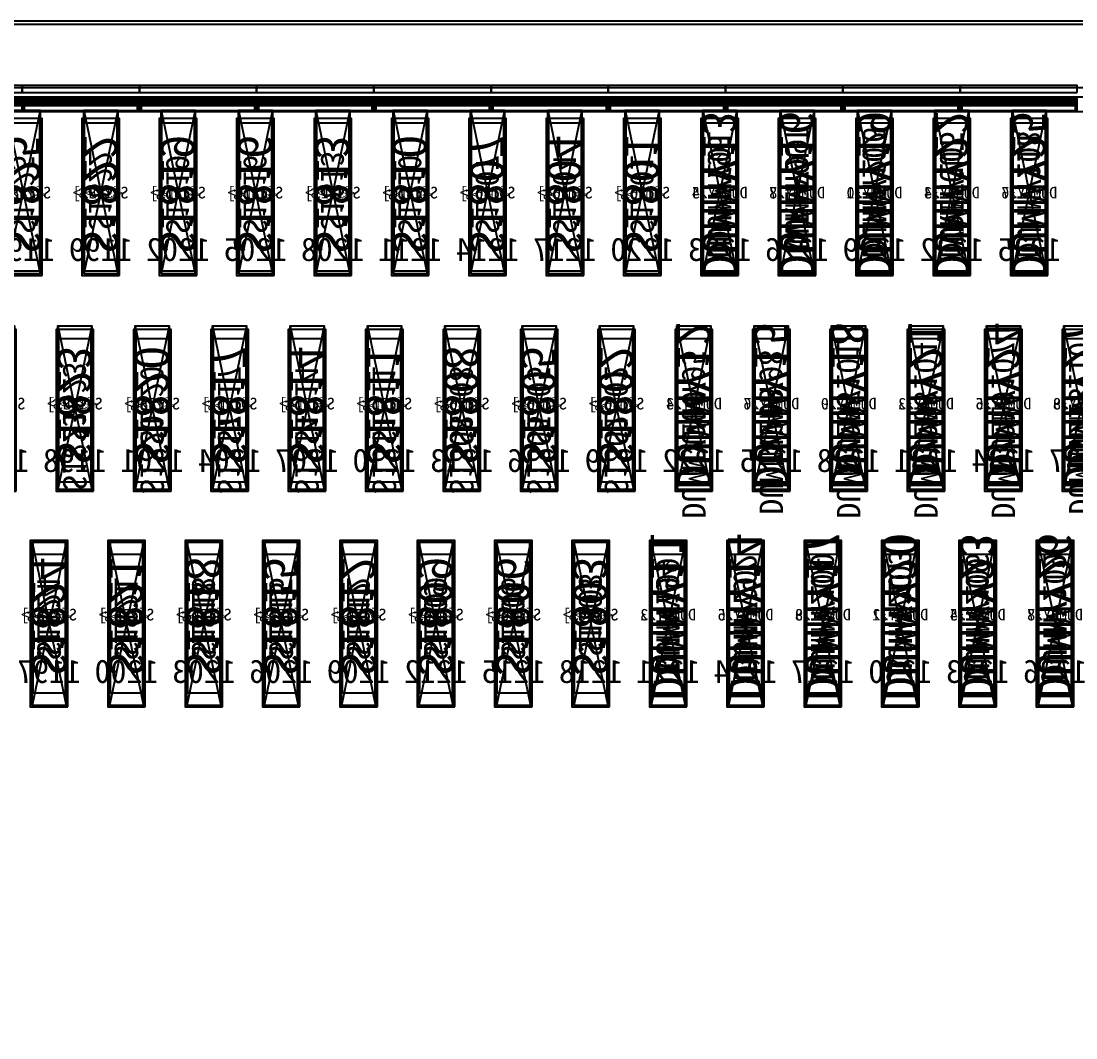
# Model space of a CAD drawing. Header units: millimetres. Extents: x 427 to 2444, y 137 to 817.
# Drawn here: x 1128.4464 to 1128.8962, y 301.2176 to 301.6514 of the extents above; entities that cross this region are included whole.
import ezdxf
from ezdxf.enums import TextEntityAlignment as Align

# ---------------------------------------------------------------- set-up
doc = ezdxf.new("R2010")
doc.units = ezdxf.units.MM
for name, color, linetype in [('L0', 211, 'Continuous'), ('L102', 91, 'Continuous'), ('L114', 213, 'Continuous'), ('L240', 60, 'Continuous'), ('L241', 200, 'Continuous'), ('L242', 51, 'Continuous'), ('L245', 53, 'Continuous'), ('L246', 93, 'Continuous'), ('L247', 13, 'Continuous'), ('L59', 140, 'Continuous'), ('L63', 4, 'Continuous'), ('L98', 150, 'Continuous')]:
    doc.layers.add(name, color=color, linetype=linetype)
doc.styles.add('txt', font='simhei.ttf')

# ---------------------------------------------------------------- blocks, each defined once
blk = doc.blocks.new('HX8394_F_PAD')
at = {"layer": 'L0'}
blk.add_lwpolyline([(-13.86, -0.4025), (-13.86, 0.4025), (13.86, 0.4025), (13.86, -0.4025), (-13.86, -0.4025)], close=True, dxfattribs=at)
at = {"layer": 'L241'}
blk.add_lwpolyline([(-13.9, -0.435), (-13.9, 0.435), (13.9, 0.435), (13.9, -0.435), (-13.9, -0.435)], close=True, dxfattribs=at)
at = {"layer": 'L242'}
for points in [[(6.764, 0.3285), (6.7625, 0.33), (6.7625, 0.392), (6.764, 0.3935), (6.777, 0.3935), (6.7785, 0.392), (6.7785, 0.33), (6.777, 0.3285), (6.764, 0.3285)], [(6.797, 0.3285), (6.7955, 0.33), (6.7955, 0.392), (6.797, 0.3935), (6.81, 0.3935), (6.8115, 0.392), (6.8115, 0.33), (6.81, 0.3285), (6.797, 0.3285)], [(6.83, 0.3285), (6.8285, 0.33), (6.8285, 0.392), (6.83, 0.3935), (6.843, 0.3935), (6.8445, 0.392), (6.8445, 0.33), (6.843, 0.3285), (6.83, 0.3285)], [(6.863, 0.3285), (6.8615, 0.33), (6.8615, 0.392), (6.863, 0.3935), (6.876, 0.3935), (6.8775, 0.392), (6.8775, 0.33), (6.876, 0.3285), (6.863, 0.3285)], [(6.896, 0.3285), (6.8945, 0.33), (6.8945, 0.392), (6.896, 0.3935), (6.909, 0.3935), (6.9105, 0.392), (6.9105, 0.33), (6.909, 0.3285), (6.896, 0.3285)], [(6.929, 0.3285), (6.9275, 0.33), (6.9275, 0.392), (6.929, 0.3935), (6.942, 0.3935), (6.9435, 0.392), (6.9435, 0.33), (6.942, 0.3285), (6.929, 0.3285)], [(6.962, 0.3285), (6.9605, 0.33), (6.9605, 0.392), (6.962, 0.3935), (6.975, 0.3935), (6.9765, 0.392), (6.9765, 0.33), (6.975, 0.3285), (6.962, 0.3285)], [(6.995, 0.3285), (6.9935, 0.33), (6.9935, 0.392), (6.995, 0.3935), (7.008, 0.3935), (7.0095, 0.392), (7.0095, 0.33), (7.008, 0.3285), (6.995, 0.3285)], [(7.028, 0.3285), (7.0265, 0.33), (7.0265, 0.392), (7.028, 0.3935), (7.041, 0.3935), (7.0425, 0.392), (7.0425, 0.33), (7.041, 0.3285), (7.028, 0.3285)], [(7.061, 0.3285), (7.0595, 0.33), (7.0595, 0.392), (7.061, 0.3935), (7.074, 0.3935), (7.0755, 0.392), (7.0755, 0.33), (7.074, 0.3285), (7.061, 0.3285)], [(7.094, 0.3285), (7.0925, 0.33), (7.0925, 0.392), (7.094, 0.3935), (7.107, 0.3935), (7.1085, 0.392), (7.1085, 0.33), (7.107, 0.3285), (7.094, 0.3285)], [(7.127, 0.3285), (7.1255, 0.33), (7.1255, 0.392), (7.127, 0.3935), (7.14, 0.3935), (7.1415, 0.392), (7.1415, 0.33), (7.14, 0.3285), (7.127, 0.3285)], [(7.16, 0.3285), (7.1585, 0.33), (7.1585, 0.392), (7.16, 0.3935), (7.173, 0.3935), (7.1745, 0.392), (7.1745, 0.33), (7.173, 0.3285), (7.16, 0.3285)], [(7.193, 0.3285), (7.1915, 0.33), (7.1915, 0.392), (7.193, 0.3935), (7.206, 0.3935), (7.2075, 0.392), (7.2075, 0.33), (7.206, 0.3285), (7.193, 0.3285)], [(6.742, 0.2385), (6.7405, 0.24), (6.7405, 0.302), (6.742, 0.3035), (6.755, 0.3035), (6.7565, 0.302), (6.7565, 0.24), (6.755, 0.2385), (6.742, 0.2385)], [(6.775, 0.2385), (6.7735, 0.24), (6.7735, 0.302), (6.775, 0.3035), (6.788, 0.3035), (6.7895, 0.302), (6.7895, 0.24), (6.788, 0.2385), (6.775, 0.2385)], [(6.808, 0.2385), (6.8065, 0.24), (6.8065, 0.302), (6.808, 0.3035), (6.821, 0.3035), (6.8225, 0.302), (6.8225, 0.24), (6.821, 0.2385), (6.808, 0.2385)], [(6.841, 0.2385), (6.8395, 0.24), (6.8395, 0.302), (6.841, 0.3035), (6.854, 0.3035), (6.8555, 0.302), (6.8555, 0.24), (6.854, 0.2385), (6.841, 0.2385)], [(6.874, 0.2385), (6.8725, 0.24), (6.8725, 0.302), (6.874, 0.3035), (6.887, 0.3035), (6.8885, 0.302), (6.8885, 0.24), (6.887, 0.2385), (6.874, 0.2385)], [(6.907, 0.2385), (6.9055, 0.24), (6.9055, 0.302), (6.907, 0.3035), (6.92, 0.3035), (6.9215, 0.302), (6.9215, 0.24), (6.92, 0.2385), (6.907, 0.2385)], [(6.94, 0.2385), (6.9385, 0.24), (6.9385, 0.302), (6.94, 0.3035), (6.953, 0.3035), (6.9545, 0.302), (6.9545, 0.24), (6.953, 0.2385), (6.94, 0.2385)], [(6.973, 0.2385), (6.9715, 0.24), (6.9715, 0.302), (6.973, 0.3035), (6.986, 0.3035), (6.9875, 0.302), (6.9875, 0.24), (6.986, 0.2385), (6.973, 0.2385)], [(7.006, 0.2385), (7.0045, 0.24), (7.0045, 0.302), (7.006, 0.3035), (7.019, 0.3035), (7.0205, 0.302), (7.0205, 0.24), (7.019, 0.2385), (7.006, 0.2385)], [(7.039, 0.2385), (7.0375, 0.24), (7.0375, 0.302), (7.039, 0.3035), (7.052, 0.3035), (7.0535, 0.302), (7.0535, 0.24), (7.052, 0.2385), (7.039, 0.2385)], [(7.072, 0.2385), (7.0705, 0.24), (7.0705, 0.302), (7.072, 0.3035), (7.085, 0.3035), (7.0865, 0.302), (7.0865, 0.24), (7.085, 0.2385), (7.072, 0.2385)], [(7.105, 0.2385), (7.1035, 0.24), (7.1035, 0.302), (7.105, 0.3035), (7.118, 0.3035), (7.1195, 0.302), (7.1195, 0.24), (7.118, 0.2385), (7.105, 0.2385)], [(7.138, 0.2385), (7.1365, 0.24), (7.1365, 0.302), (7.138, 0.3035), (7.151, 0.3035), (7.1525, 0.302), (7.1525, 0.24), (7.151, 0.2385), (7.138, 0.2385)], [(7.171, 0.2385), (7.1695, 0.24), (7.1695, 0.302), (7.171, 0.3035), (7.184, 0.3035), (7.1855, 0.302), (7.1855, 0.24), (7.184, 0.2385), (7.171, 0.2385)], [(6.753, 0.1485), (6.7515, 0.15), (6.7515, 0.212), (6.753, 0.2135), (6.766, 0.2135), (6.7675, 0.212), (6.7675, 0.15), (6.766, 0.1485), (6.753, 0.1485)], [(6.786, 0.1485), (6.7845, 0.15), (6.7845, 0.212), (6.786, 0.2135), (6.799, 0.2135), (6.8005, 0.212), (6.8005, 0.15), (6.799, 0.1485), (6.786, 0.1485)], [(6.819, 0.1485), (6.8175, 0.15), (6.8175, 0.212), (6.819, 0.2135), (6.832, 0.2135), (6.8335, 0.212), (6.8335, 0.15), (6.832, 0.1485), (6.819, 0.1485)], [(6.852, 0.1485), (6.8505, 0.15), (6.8505, 0.212), (6.852, 0.2135), (6.865, 0.2135), (6.8665, 0.212), (6.8665, 0.15), (6.865, 0.1485), (6.852, 0.1485)], [(6.885, 0.1485), (6.8835, 0.15), (6.8835, 0.212), (6.885, 0.2135), (6.898, 0.2135), (6.8995, 0.212), (6.8995, 0.15), (6.898, 0.1485), (6.885, 0.1485)], [(6.918, 0.1485), (6.9165, 0.15), (6.9165, 0.212), (6.918, 0.2135), (6.931, 0.2135), (6.9325, 0.212), (6.9325, 0.15), (6.931, 0.1485), (6.918, 0.1485)], [(6.951, 0.1485), (6.9495, 0.15), (6.9495, 0.212), (6.951, 0.2135), (6.964, 0.2135), (6.9655, 0.212), (6.9655, 0.15), (6.964, 0.1485), (6.951, 0.1485)], [(6.984, 0.1485), (6.9825, 0.15), (6.9825, 0.212), (6.984, 0.2135), (6.997, 0.2135), (6.9985, 0.212), (6.9985, 0.15), (6.997, 0.1485), (6.984, 0.1485)], [(7.017, 0.1485), (7.0155, 0.15), (7.0155, 0.212), (7.017, 0.2135), (7.03, 0.2135), (7.0315, 0.212), (7.0315, 0.15), (7.03, 0.1485), (7.017, 0.1485)], [(7.05, 0.1485), (7.0485, 0.15), (7.0485, 0.212), (7.05, 0.2135), (7.063, 0.2135), (7.0645, 0.212), (7.0645, 0.15), (7.063, 0.1485), (7.05, 0.1485)], [(7.083, 0.1485), (7.0815, 0.15), (7.0815, 0.212), (7.083, 0.2135), (7.096, 0.2135), (7.0975, 0.212), (7.0975, 0.15), (7.096, 0.1485), (7.083, 0.1485)], [(7.116, 0.1485), (7.1145, 0.15), (7.1145, 0.212), (7.116, 0.2135), (7.129, 0.2135), (7.1305, 0.212), (7.1305, 0.15), (7.129, 0.1485), (7.116, 0.1485)], [(7.149, 0.1485), (7.1475, 0.15), (7.1475, 0.212), (7.149, 0.2135), (7.162, 0.2135), (7.1635, 0.212), (7.1635, 0.15), (7.162, 0.1485), (7.149, 0.1485)], [(7.182, 0.1485), (7.1805, 0.15), (7.1805, 0.212), (7.182, 0.2135), (7.195, 0.2135), (7.1965, 0.212), (7.1965, 0.15), (7.195, 0.1485), (7.182, 0.1485)]]:
    blk.add_lwpolyline(points, close=True, dxfattribs=at)
at = {"layer": 'L247', "style": 'txt'}
for s, p in [('DUMMY108', (6.7705, 0.361)), ('DUMMY105', (6.8035, 0.361)), ('DUMMY102', (6.8365, 0.361)), ('DUMMY99', (6.8695, 0.361)), ('DUMMY96', (6.9025, 0.362666)), ('S1813', (7.0675, 0.362666)), ('S1822', (7.1665, 0.362666)), ('S1801', (6.9355, 0.361)), ('S1804', (6.9685, 0.361)), ('S1807', (7.0015, 0.361)), ('S1810', (7.0345, 0.361)), ('S1816', (7.1005, 0.361)), ('S1819', (7.1335, 0.361)), ('S1825', (7.1995, 0.361)), ('DUMMY110', (6.7485, 0.271)), ('DUMMY107', (6.7815, 0.271)), ('DUMMY104', (6.8145, 0.271)), ('DUMMY101', (6.8475, 0.271)), ('DUMMY98', (6.8805, 0.271)), ('DUMMY95', (6.9135, 0.271)), ('S1823', (7.1775, 0.272666)), ('S1802', (6.9465, 0.271)), ('S1805', (6.9795, 0.271)), ('S1808', (7.0125, 0.271)), ('S1811', (7.0455, 0.271)), ('S1814', (7.0785, 0.271)), ('S1817', (7.1115, 0.271)), ('S1820', (7.1445, 0.271)), ('DUMMY109', (6.7595, 0.181)), ('DUMMY106', (6.7925, 0.181)), ('DUMMY103', (6.8255, 0.182666)), ('DUMMY100', (6.8585, 0.181)), ('DUMMY97', (6.8915, 0.181)), ('DUMMY94', (6.9245, 0.181)), ('S1803', (6.9575, 0.182666)), ('S1806', (6.9905, 0.181)), ('S1809', (7.0235, 0.181)), ('S1812', (7.0565, 0.181)), ('S1815', (7.0895, 0.181)), ('S1818', (7.1225, 0.181)), ('S1821', (7.1555, 0.181)), ('S1824', (7.1885, 0.181))]:
    blk.add_text(s, height=0.01, rotation=90, dxfattribs=at).set_placement(p, align=Align.MIDDLE_CENTER)
blk = doc.blocks.new('NTBUMP_65X16')
at = {"layer": 'L242'}
blk.add_lwpolyline([(-0.008, -0.0325), (-0.008, 0.0325), (0.008, 0.0325), (0.008, -0.0325), (-0.008, -0.0325)], close=True, dxfattribs=at)
blk = doc.blocks.new('ILI9881C_AA_NTBUMP_PM_875UM')
at = {"layer": 'L241'}
blk.add_lwpolyline([(-13.92, -0.4375), (-13.92, 0.4375), (13.92, 0.4375), (13.92, -0.4375), (-13.92, -0.4375)], close=True, dxfattribs=at)
at = {"rotation": 180}
for p in [(6.7705, 0.365), (6.8035, 0.365), (6.8365, 0.365), (6.8695, 0.365), (6.9025, 0.365), (6.9355, 0.365), (6.9685, 0.365), (7.0015, 0.365), (7.0345, 0.365), (7.0675, 0.365), (7.1005, 0.365), (7.1335, 0.365), (7.1665, 0.365), (7.1995, 0.365), (6.7485, 0.275), (6.7815, 0.275), (6.8145, 0.275), (6.8475, 0.275), (6.8805, 0.275), (6.9135, 0.275), (6.9465, 0.275), (6.9795, 0.275), (7.0125, 0.275), (7.0455, 0.275), (7.0785, 0.275), (7.1115, 0.275), (7.1445, 0.275), (7.1775, 0.275), (6.7595, 0.185), (6.7925, 0.185), (6.8255, 0.185), (6.8585, 0.185), (6.8915, 0.185), (6.9245, 0.185), (6.9575, 0.185), (6.9905, 0.185), (7.0235, 0.185), (7.0565, 0.185), (7.0895, 0.185), (7.1225, 0.185), (7.1555, 0.185), (7.1885, 0.185)]:
    blk.add_blockref('NTBUMP_65X16', p, dxfattribs=at)
at = {"layer": 'L246', "style": 'txt'}
for s, p in [('DUMMY25', (6.7705, 0.365)), ('DUMMY22', (6.8035, 0.365)), ('DUMMY19', (6.8365, 0.365)), ('DUMMY16', (6.8695, 0.365)), ('DUMMY13', (6.9025, 0.365)), ('S1801', (6.9355, 0.365)), ('S1804', (6.9685, 0.365)), ('S1807', (7.0015, 0.365)), ('S1810', (7.0345, 0.365)), ('S1813', (7.0675, 0.365)), ('S1816', (7.1005, 0.365)), ('S1819', (7.1335, 0.365)), ('S1822', (7.1665, 0.365)), ('S1825', (7.1995, 0.365)), ('DUMMY27', (6.7485, 0.275)), ('DUMMY24', (6.7815, 0.275)), ('DUMMY21', (6.8145, 0.275)), ('DUMMY18', (6.8475, 0.275)), ('DUMMY15', (6.8805, 0.275)), ('DUMMY12', (6.9135, 0.275)), ('S1802', (6.9465, 0.275)), ('S1805', (6.9795, 0.275)), ('S1808', (7.0125, 0.275)), ('S1811', (7.0455, 0.275)), ('S1814', (7.0785, 0.275)), ('S1817', (7.1115, 0.275)), ('S1820', (7.1445, 0.275)), ('S1823', (7.1775, 0.275)), ('DUMMY26', (6.7595, 0.185)), ('DUMMY23', (6.7925, 0.185)), ('DUMMY20', (6.8255, 0.185)), ('DUMMY17', (6.8585, 0.185)), ('DUMMY14', (6.8915, 0.185)), ('DUMMY11', (6.9245, 0.185)), ('S1803', (6.9575, 0.185)), ('S1806', (6.9905, 0.185)), ('S1809', (7.0235, 0.185)), ('S1812', (7.0565, 0.185)), ('S1815', (7.0895, 0.185)), ('S1818', (7.1225, 0.185)), ('S1821', (7.1555, 0.185)), ('S1824', (7.1885, 0.185))]:
    blk.add_text(s, height=0.015, rotation=90, dxfattribs=at).set_placement(p, align=Align.MIDDLE_CENTER)
for s, p in [('1235', (6.7705, 0.341666)), ('1232', (6.8035, 0.341666)), ('1229', (6.8365, 0.341666)), ('1226', (6.8695, 0.341666)), ('1223', (6.9025, 0.341666)), ('1220', (6.9355, 0.341666)), ('1217', (6.9685, 0.341666)), ('1214', (7.0015, 0.341666)), ('1211', (7.0345, 0.341666)), ('1208', (7.0675, 0.341666)), ('1205', (7.1005, 0.341666)), ('1202', (7.1335, 0.341666)), ('1199', (7.1665, 0.341666)), ('1196', (7.1995, 0.341666)), ('1237', (6.7485, 0.251666)), ('1234', (6.7815, 0.251666)), ('1231', (6.8145, 0.251666)), ('1228', (6.8475, 0.251666)), ('1225', (6.8805, 0.251666)), ('1222', (6.9135, 0.251666)), ('1219', (6.9465, 0.251666)), ('1216', (6.9795, 0.251666)), ('1213', (7.0125, 0.251666)), ('1210', (7.0455, 0.251666)), ('1207', (7.0785, 0.251666)), ('1204', (7.1115, 0.251666)), ('1201', (7.1445, 0.251666)), ('1198', (7.1775, 0.251666)), ('1195', (7.2105, 0.251666)), ('1236', (6.7595, 0.161666)), ('1233', (6.7925, 0.161666)), ('1230', (6.8255, 0.161666)), ('1227', (6.8585, 0.161666)), ('1224', (6.8915, 0.161666)), ('1221', (6.9245, 0.161666)), ('1218', (6.9575, 0.161666)), ('1215', (6.9905, 0.161666)), ('1212', (7.0235, 0.161666)), ('1209', (7.0565, 0.161666)), ('1206', (7.0895, 0.161666)), ('1203', (7.1225, 0.161666)), ('1200', (7.1555, 0.161666)), ('1197', (7.1885, 0.161666))]:
    blk.add_text(s, height=0.01, dxfattribs=at).set_placement(p, align=Align.MIDDLE_CENTER)
blk = doc.blocks.new('OUT_3BUMP')
at = {"layer": 'L242'}
for points in [[(0, 0.206), (0, 0.271), (0.016, 0.271), (0.016, 0.206), (0, 0.206)], [(0.011, 0.116), (0.011, 0.181), (0.027, 0.181), (0.027, 0.116), (0.011, 0.116)], [(0.022, 0.026), (0.022, 0.091), (0.038, 0.091), (0.038, 0.026), (0.022, 0.026)]]:
    blk.add_lwpolyline(points, close=True, dxfattribs=at)
blk = doc.blocks.new('JD9365Z_PAD_20170829_Y880')
at = {"layer": 'L241'}
blk.add_lwpolyline([(-13.95, -0.41), (-13.95, 0.41), (13.95, 0.41), (13.95, -0.41), (-13.95, -0.41)], close=True, dxfattribs=at)
at = {"row_count": 1, "column_count": 372, "row_spacing": 0.245, "column_spacing": 0.033}
blk.add_blockref('OUT_3BUMP', (1.3835, 0.13), dxfattribs=at)
at = {"layer": 'L240', "style": 'txt'}
for s, p in [('DUMMY36', (6.7705, 0.369333)), ('DUMMY33', (6.8035, 0.369333)), ('DUMMY30', (6.8365, 0.369333)), ('DUMMY27', (6.8695, 0.369333)), ('DUMMY24', (6.9025, 0.369333)), ('S[1561]', (6.9355, 0.369333)), ('S[1564]', (6.9685, 0.369333)), ('S[1567]', (7.0015, 0.369333)), ('S[1570]', (7.0345, 0.369333)), ('S[1573]', (7.0675, 0.369333)), ('S[1576]', (7.1005, 0.369333)), ('S[1579]', (7.1335, 0.369333)), ('S[1582]', (7.1665, 0.369333)), ('S[1585]', (7.1995, 0.369333)), ('DUMMY38', (6.7485, 0.279333)), ('DUMMY35', (6.7815, 0.279333)), ('DUMMY32', (6.8145, 0.279333)), ('DUMMY29', (6.8475, 0.279333)), ('DUMMY26', (6.8805, 0.279333)), ('DUMMY23', (6.9135, 0.279333)), ('S[1562]', (6.9465, 0.279333)), ('S[1565]', (6.9795, 0.279333)), ('S[1568]', (7.0125, 0.279333)), ('S[1571]', (7.0455, 0.279333)), ('S[1574]', (7.0785, 0.279333)), ('S[1577]', (7.1115, 0.279333)), ('S[1580]', (7.1445, 0.279333)), ('S[1583]', (7.1775, 0.279333)), ('S[1586]', (7.2105, 0.279333)), ('DUMMY37', (6.7595, 0.189333)), ('DUMMY34', (6.7925, 0.189333)), ('DUMMY31', (6.8255, 0.189333)), ('DUMMY28', (6.8585, 0.189333)), ('DUMMY25', (6.8915, 0.189333)), ('DUMMY22', (6.9245, 0.189333)), ('S[1563]', (6.9575, 0.189333)), ('S[1566]', (6.9905, 0.189333)), ('S[1569]', (7.0235, 0.189333)), ('S[1572]', (7.0565, 0.189333)), ('S[1575]', (7.0895, 0.189333)), ('S[1578]', (7.1225, 0.189333)), ('S[1581]', (7.1555, 0.189333)), ('S[1584]', (7.1885, 0.189333))]:
    blk.add_text(s, height=0.005, dxfattribs=at).set_placement(p, align=Align.MIDDLE_CENTER)
blk = doc.blocks.new('NV3052C3P_BUMP_ORI_20190911')
at = {"layer": 'L241'}
blk.add_lwpolyline([(-13.8, -0.398), (-13.8, 0.398), (13.8, 0.398), (13.8, -0.398), (-13.8, -0.398)], close=True, dxfattribs=at)
at = {"layer": 'L242'}
for points in [[(6.7625, 0.32), (6.7625, 0.385), (6.7785, 0.385), (6.7785, 0.32), (6.7625, 0.32)], [(6.7955, 0.32), (6.7955, 0.385), (6.8115, 0.385), (6.8115, 0.32), (6.7955, 0.32)], [(6.8285, 0.32), (6.8285, 0.385), (6.8445, 0.385), (6.8445, 0.32), (6.8285, 0.32)], [(6.8615, 0.32), (6.8615, 0.385), (6.8775, 0.385), (6.8775, 0.32), (6.8615, 0.32)], [(6.8945, 0.32), (6.8945, 0.385), (6.9105, 0.385), (6.9105, 0.32), (6.8945, 0.32)], [(6.9275, 0.32), (6.9275, 0.385), (6.9435, 0.385), (6.9435, 0.32), (6.9275, 0.32)], [(6.9605, 0.32), (6.9605, 0.385), (6.9765, 0.385), (6.9765, 0.32), (6.9605, 0.32)], [(6.9935, 0.32), (6.9935, 0.385), (7.0095, 0.385), (7.0095, 0.32), (6.9935, 0.32)], [(7.0265, 0.32), (7.0265, 0.385), (7.0425, 0.385), (7.0425, 0.32), (7.0265, 0.32)], [(7.0595, 0.32), (7.0595, 0.385), (7.0755, 0.385), (7.0755, 0.32), (7.0595, 0.32)], [(7.0925, 0.32), (7.0925, 0.385), (7.1085, 0.385), (7.1085, 0.32), (7.0925, 0.32)], [(7.1255, 0.32), (7.1255, 0.385), (7.1415, 0.385), (7.1415, 0.32), (7.1255, 0.32)], [(7.1585, 0.32), (7.1585, 0.385), (7.1745, 0.385), (7.1745, 0.32), (7.1585, 0.32)], [(7.1915, 0.32), (7.1915, 0.385), (7.2075, 0.385), (7.2075, 0.32), (7.1915, 0.32)], [(6.7405, 0.23), (6.7405, 0.295), (6.7565, 0.295), (6.7565, 0.23), (6.7405, 0.23)], [(6.7735, 0.23), (6.7735, 0.295), (6.7895, 0.295), (6.7895, 0.23), (6.7735, 0.23)], [(6.8065, 0.23), (6.8065, 0.295), (6.8225, 0.295), (6.8225, 0.23), (6.8065, 0.23)], [(6.8395, 0.23), (6.8395, 0.295), (6.8555, 0.295), (6.8555, 0.23), (6.8395, 0.23)], [(6.8725, 0.23), (6.8725, 0.295), (6.8885, 0.295), (6.8885, 0.23), (6.8725, 0.23)], [(6.9055, 0.23), (6.9055, 0.295), (6.9215, 0.295), (6.9215, 0.23), (6.9055, 0.23)], [(6.9385, 0.23), (6.9385, 0.295), (6.9545, 0.295), (6.9545, 0.23), (6.9385, 0.23)], [(6.9715, 0.23), (6.9715, 0.295), (6.9875, 0.295), (6.9875, 0.23), (6.9715, 0.23)], [(7.0045, 0.23), (7.0045, 0.295), (7.0205, 0.295), (7.0205, 0.23), (7.0045, 0.23)], [(7.0375, 0.23), (7.0375, 0.295), (7.0535, 0.295), (7.0535, 0.23), (7.0375, 0.23)], [(7.0705, 0.23), (7.0705, 0.295), (7.0865, 0.295), (7.0865, 0.23), (7.0705, 0.23)], [(7.1035, 0.23), (7.1035, 0.295), (7.1195, 0.295), (7.1195, 0.23), (7.1035, 0.23)], [(7.1365, 0.23), (7.1365, 0.295), (7.1525, 0.295), (7.1525, 0.23), (7.1365, 0.23)], [(7.1695, 0.23), (7.1695, 0.295), (7.1855, 0.295), (7.1855, 0.23), (7.1695, 0.23)], [(6.7515, 0.14), (6.7515, 0.205), (6.7675, 0.205), (6.7675, 0.14), (6.7515, 0.14)], [(6.7845, 0.14), (6.7845, 0.205), (6.8005, 0.205), (6.8005, 0.14), (6.7845, 0.14)], [(6.8175, 0.14), (6.8175, 0.205), (6.8335, 0.205), (6.8335, 0.14), (6.8175, 0.14)], [(6.8505, 0.14), (6.8505, 0.205), (6.8665, 0.205), (6.8665, 0.14), (6.8505, 0.14)], [(6.8835, 0.14), (6.8835, 0.205), (6.8995, 0.205), (6.8995, 0.14), (6.8835, 0.14)], [(6.9165, 0.14), (6.9165, 0.205), (6.9325, 0.205), (6.9325, 0.14), (6.9165, 0.14)], [(6.9495, 0.14), (6.9495, 0.205), (6.9655, 0.205), (6.9655, 0.14), (6.9495, 0.14)], [(6.9825, 0.14), (6.9825, 0.205), (6.9985, 0.205), (6.9985, 0.14), (6.9825, 0.14)], [(7.0155, 0.14), (7.0155, 0.205), (7.0315, 0.205), (7.0315, 0.14), (7.0155, 0.14)], [(7.0485, 0.14), (7.0485, 0.205), (7.0645, 0.205), (7.0645, 0.14), (7.0485, 0.14)], [(7.0815, 0.14), (7.0815, 0.205), (7.0975, 0.205), (7.0975, 0.14), (7.0815, 0.14)], [(7.1145, 0.14), (7.1145, 0.205), (7.1305, 0.205), (7.1305, 0.14), (7.1145, 0.14)], [(7.1475, 0.14), (7.1475, 0.205), (7.1635, 0.205), (7.1635, 0.14), (7.1475, 0.14)], [(7.1805, 0.14), (7.1805, 0.205), (7.1965, 0.205), (7.1965, 0.14), (7.1805, 0.14)]]:
    blk.add_lwpolyline(points, close=True, dxfattribs=at)
at = {"layer": 'L245', "style": 'txt'}
for s, p in [('DUMMY27', (6.770473, 0.353333)), ('DUMMY24', (6.803473, 0.353333)), ('DUMMY21', (6.836473, 0.353333)), ('DUMMY18', (6.869473, 0.353333)), ('DUMMY15', (6.902473, 0.353333)), ('S<1801>', (6.935473, 0.353333)), ('S<1804>', (6.968473, 0.353333)), ('S<1807>', (7.001473, 0.353333)), ('S<1810>', (7.034473, 0.353333)), ('S<1813>', (7.067473, 0.353333)), ('S<1816>', (7.100473, 0.353333)), ('S<1819>', (7.133473, 0.353333)), ('S<1822>', (7.166473, 0.353333)), ('S<1825>', (7.199473, 0.353333)), ('DUMMY29', (6.748473, 0.263333)), ('DUMMY26', (6.781473, 0.263333)), ('DUMMY23', (6.814473, 0.263333)), ('DUMMY20', (6.847473, 0.263333)), ('DUMMY17', (6.880473, 0.263333)), ('DUMMY14', (6.913473, 0.263333)), ('S<1802>', (6.946473, 0.263333)), ('S<1805>', (6.979473, 0.263333)), ('S<1808>', (7.012473, 0.263333)), ('S<1811>', (7.045473, 0.263333)), ('S<1814>', (7.078473, 0.263333)), ('S<1817>', (7.111473, 0.263333)), ('S<1820>', (7.144473, 0.263333)), ('S<1823>', (7.177473, 0.263333)), ('S<1826>', (7.210473, 0.263333)), ('DUMMY28', (6.759473, 0.173333)), ('DUMMY25', (6.792473, 0.173333)), ('DUMMY22', (6.825473, 0.173333)), ('DUMMY19', (6.858473, 0.173333)), ('DUMMY16', (6.891473, 0.173333)), ('DUMMY13', (6.924473, 0.173333)), ('S<1803>', (6.957473, 0.173333)), ('S<1806>', (6.990473, 0.173333)), ('S<1809>', (7.023473, 0.173333)), ('S<1812>', (7.056473, 0.173333)), ('S<1815>', (7.089473, 0.173333)), ('S<1818>', (7.122473, 0.173333)), ('S<1821>', (7.155473, 0.173333)), ('S<1824>', (7.188473, 0.173333))]:
    blk.add_text(s, height=0.005, dxfattribs=at).set_placement(p, align=Align.MIDDLE_CENTER)
blk = doc.blocks.new('BUMP_14_65')
at = {"layer": 'L242'}
blk.add_lwpolyline([(-0.007, -0.022), (-0.007, 0.043), (0.007, 0.043), (0.007, -0.022), (-0.007, -0.022)], close=True, dxfattribs=at)
blk = doc.blocks.new('FL11283_A_OTHER')
at = {"layer": 'L102'}
blk.add_lwpolyline([(0, 0), (0, 0.41), (13.86, 0.41), (13.86, 0), (0, 0)], close=True, dxfattribs=at)
at = {"layer": 'L241'}
blk.add_lwpolyline([(-13.86, -0.41), (-13.86, 0.41), (13.86, 0.41), (13.86, 0.404), (-13.854, 0.404), (-13.854, -0.404), (13.854, -0.404), (13.854, 0.404), (13.86, 0.404), (13.86, -0.41), (-13.86, -0.41)], close=True, dxfattribs=at)
at = {"layer": 'L59'}
blk.add_lwpolyline([(-13.86, -0.41), (-13.86, 0.41), (13.86, 0.41), (13.86, -0.41), (-13.86, -0.41)], close=True, dxfattribs=at)
for p in [(6.7705, 0.358), (6.8035, 0.358), (6.8365, 0.358), (6.8695, 0.358), (6.9025, 0.358), (6.9355, 0.358), (6.9685, 0.358), (7.0015, 0.358), (7.0345, 0.358), (7.0675, 0.358), (7.1005, 0.358), (7.1335, 0.358), (7.1665, 0.358), (7.1995, 0.358), (6.7485, 0.268), (6.7815, 0.268), (6.8145, 0.268), (6.8475, 0.268), (6.8805, 0.268), (6.9135, 0.268), (6.9465, 0.268), (6.9795, 0.268), (7.0125, 0.268), (7.0455, 0.268), (7.0785, 0.268), (7.1115, 0.268), (7.1445, 0.268), (7.1775, 0.268), (6.7595, 0.178), (6.7925, 0.178), (6.8255, 0.178), (6.8585, 0.178), (6.8915, 0.178), (6.9245, 0.178), (6.9575, 0.178), (6.9905, 0.178), (7.0235, 0.178), (7.0565, 0.178), (7.0895, 0.178), (7.1225, 0.178), (7.1555, 0.178), (7.1885, 0.178)]:
    blk.add_blockref('BUMP_14_65', p)
at = {"layer": 'L102', "style": 'txt'}
for s, p in [('DUMMY206', (6.8365, 0.370166)), ('NVREFOUT', (6.8695, 0.370166)), ('DUMMY211', (6.7705, 0.3685)), ('VREFOUT', (6.8035, 0.370166)), ('DUMMY201', (6.9025, 0.3685)), ('S1801', (6.9355, 0.3685)), ('S1804', (6.9685, 0.3685)), ('S1807', (7.0015, 0.3685)), ('S1810', (7.0345, 0.3685)), ('S1813', (7.0675, 0.370166)), ('S1816', (7.1005, 0.3685)), ('S1819', (7.1335, 0.3685)), ('S1822', (7.1665, 0.370166)), ('S1825', (7.1995, 0.3685)), ('DUMMY213', (6.7485, 0.259166)), ('DUMMY210', (6.7815, 0.2575)), ('DUMMY208', (6.8145, 0.2575)), ('DUMMY205', (6.8475, 0.2575)), ('DUMMY203', (6.8805, 0.259166)), ('DUMMY200', (6.9135, 0.2575)), ('S1823', (7.1775, 0.259166)), ('S1802', (6.9465, 0.2575)), ('S1805', (6.9795, 0.2575)), ('S1808', (7.0125, 0.2575)), ('S1811', (7.0455, 0.2575)), ('S1814', (7.0785, 0.2575)), ('S1817', (7.1115, 0.2575)), ('S1820', (7.1445, 0.2575)), ('DUMMY212', (6.7595, 0.188166)), ('DUMMY209', (6.7925, 0.1865)), ('DUMMY207', (6.8255, 0.1865)), ('DUMMY204', (6.8585, 0.1865)), ('DUMMY202', (6.8915, 0.188166)), ('DUMMY199', (6.9245, 0.1865)), ('S1803', (6.9575, 0.188166)), ('S1806', (6.9905, 0.1865)), ('S1809', (7.0235, 0.1865)), ('S1812', (7.0565, 0.1865)), ('S1815', (7.0895, 0.1865)), ('S1818', (7.1225, 0.1865)), ('S1821', (7.1555, 0.1865)), ('S1824', (7.1885, 0.1865))]:
    blk.add_text(s, height=0.01, rotation=90, dxfattribs=at).set_placement(p, align=Align.MIDDLE_CENTER)
blk = doc.blocks.new('GC9702_LCDPAD_BUMP')
at = {"layer": 'L242'}
blk.add_lwpolyline([(-0.008, -0.0325), (-0.008, 0.0325), (0.008, 0.0325), (0.008, -0.0325), (-0.008, -0.0325)], close=True, dxfattribs=at)
blk = doc.blocks.new('GC9702_BUMP_NOCOMPENSATION')
at = {"layer": 'L114', "const_width": 0.004}
for points in [[(6.75, 0.378), (6.8, 0.378)], [(6.75, 0.378), (6.8, 0.378)], [(6.75, 0.378), (6.8, 0.378)], [(6.75, 0.378), (6.8, 0.378)], [(6.8, 0.378), (6.85, 0.378)], [(6.8, 0.378), (6.85, 0.378)], [(6.8, 0.378), (6.85, 0.378)], [(6.8, 0.378), (6.85, 0.378)], [(6.85, 0.378), (6.9, 0.378)], [(6.85, 0.378), (6.9, 0.378)], [(6.85, 0.378), (6.9, 0.378)], [(6.85, 0.378), (6.9, 0.378)], [(6.9, 0.378), (6.95, 0.378)], [(6.9, 0.378), (6.95, 0.378)], [(6.9, 0.378), (6.95, 0.378)], [(6.9, 0.378), (6.95, 0.378)], [(6.95, 0.378), (7, 0.378)], [(6.95, 0.378), (7, 0.378)], [(6.95, 0.378), (7, 0.378)], [(6.95, 0.378), (7, 0.378)], [(7, 0.378), (7.05, 0.378)], [(7, 0.378), (7.05, 0.378)], [(7, 0.378), (7.05, 0.378)], [(7, 0.378), (7.05, 0.378)], [(7.05, 0.378), (7.1, 0.378)], [(7.05, 0.378), (7.1, 0.378)], [(7.05, 0.378), (7.1, 0.378)], [(7.05, 0.378), (7.1, 0.378)], [(7.1, 0.378), (7.15, 0.378)], [(7.1, 0.378), (7.15, 0.378)], [(7.1, 0.378), (7.15, 0.378)], [(7.1, 0.378), (7.15, 0.378)], [(7.15, 0.378), (7.2, 0.378)], [(7.15, 0.378), (7.2, 0.378)], [(7.15, 0.378), (7.2, 0.378)], [(7.15, 0.378), (7.2, 0.378)], [(7.2, 0.378), (7.25, 0.378)], [(7.2, 0.378), (7.25, 0.378)], [(7.2, 0.378), (7.25, 0.378)], [(7.2, 0.378), (7.25, 0.378)]]:
    blk.add_lwpolyline(points, dxfattribs=at)
at = {"layer": 'L114'}
for points in [[(6.75, 0.374), (6.75, 0.38), (6.8, 0.38), (6.8, 0.374), (6.75, 0.374)], [(6.75, 0.374), (6.75, 0.38), (6.8, 0.38), (6.8, 0.374), (6.75, 0.374)], [(6.75074, 0.37443), (6.75074, 0.379), (6.79918, 0.379), (6.79918, 0.37443), (6.75074, 0.37443)], [(6.75074, 0.37443), (6.75074, 0.379), (6.79918, 0.379), (6.79918, 0.37443), (6.75074, 0.37443)], [(6.8, 0.374), (6.8, 0.38), (6.85, 0.38), (6.85, 0.374), (6.8, 0.374)], [(6.8, 0.374), (6.8, 0.38), (6.85, 0.38), (6.85, 0.374), (6.8, 0.374)], [(6.80074, 0.37443), (6.80074, 0.379), (6.84918, 0.379), (6.84918, 0.37443), (6.80074, 0.37443)], [(6.80074, 0.37443), (6.80074, 0.379), (6.84918, 0.379), (6.84918, 0.37443), (6.80074, 0.37443)], [(6.85, 0.374), (6.85, 0.38), (6.9, 0.38), (6.9, 0.374), (6.85, 0.374)], [(6.85, 0.374), (6.85, 0.38), (6.9, 0.38), (6.9, 0.374), (6.85, 0.374)], [(6.85074, 0.37443), (6.85074, 0.379), (6.89918, 0.379), (6.89918, 0.37443), (6.85074, 0.37443)], [(6.85074, 0.37443), (6.85074, 0.379), (6.89918, 0.379), (6.89918, 0.37443), (6.85074, 0.37443)], [(6.9, 0.374), (6.9, 0.38), (6.95, 0.38), (6.95, 0.374), (6.9, 0.374)], [(6.9, 0.374), (6.9, 0.38), (6.95, 0.38), (6.95, 0.374), (6.9, 0.374)], [(6.90074, 0.37443), (6.90074, 0.379), (6.94918, 0.379), (6.94918, 0.37443), (6.90074, 0.37443)], [(6.90074, 0.37443), (6.90074, 0.379), (6.94918, 0.379), (6.94918, 0.37443), (6.90074, 0.37443)], [(6.95, 0.374), (6.95, 0.38), (7, 0.38), (7, 0.374), (6.95, 0.374)], [(6.95, 0.374), (6.95, 0.38), (7, 0.38), (7, 0.374), (6.95, 0.374)], [(6.95074, 0.37443), (6.95074, 0.379), (6.99918, 0.379), (6.99918, 0.37443), (6.95074, 0.37443)], [(6.95074, 0.37443), (6.95074, 0.379), (6.99918, 0.379), (6.99918, 0.37443), (6.95074, 0.37443)], [(7, 0.374), (7, 0.38), (7.05, 0.38), (7.05, 0.374), (7, 0.374)], [(7, 0.374), (7, 0.38), (7.05, 0.38), (7.05, 0.374), (7, 0.374)], [(7.00074, 0.37443), (7.00074, 0.379), (7.04918, 0.379), (7.04918, 0.37443), (7.00074, 0.37443)], [(7.00074, 0.37443), (7.00074, 0.379), (7.04918, 0.379), (7.04918, 0.37443), (7.00074, 0.37443)], [(7.05, 0.374), (7.05, 0.38), (7.1, 0.38), (7.1, 0.374), (7.05, 0.374)], [(7.05, 0.374), (7.05, 0.38), (7.1, 0.38), (7.1, 0.374), (7.05, 0.374)], [(7.05074, 0.37443), (7.05074, 0.379), (7.09918, 0.379), (7.09918, 0.37443), (7.05074, 0.37443)], [(7.05074, 0.37443), (7.05074, 0.379), (7.09918, 0.379), (7.09918, 0.37443), (7.05074, 0.37443)], [(7.1, 0.374), (7.1, 0.38), (7.15, 0.38), (7.15, 0.374), (7.1, 0.374)], [(7.1, 0.374), (7.1, 0.38), (7.15, 0.38), (7.15, 0.374), (7.1, 0.374)], [(7.10074, 0.37443), (7.10074, 0.379), (7.14918, 0.379), (7.14918, 0.37443), (7.10074, 0.37443)], [(7.10074, 0.37443), (7.10074, 0.379), (7.14918, 0.379), (7.14918, 0.37443), (7.10074, 0.37443)], [(7.15, 0.374), (7.15, 0.38), (7.2, 0.38), (7.2, 0.374), (7.15, 0.374)], [(7.15, 0.374), (7.15, 0.38), (7.2, 0.38), (7.2, 0.374), (7.15, 0.374)], [(7.15074, 0.37443), (7.15074, 0.379), (7.19918, 0.379), (7.19918, 0.37443), (7.15074, 0.37443)], [(7.15074, 0.37443), (7.15074, 0.379), (7.19918, 0.379), (7.19918, 0.37443), (7.15074, 0.37443)], [(7.2, 0.374), (7.2, 0.38), (7.25, 0.38), (7.25, 0.374), (7.2, 0.374)], [(7.2, 0.374), (7.2, 0.38), (7.25, 0.38), (7.25, 0.374), (7.2, 0.374)]]:
    blk.add_lwpolyline(points, close=True, dxfattribs=at)
at = {"layer": 'L241'}
for points in [[(6.75, 0.382), (6.75, 0.385), (6.8, 0.385), (6.8, 0.382), (6.75, 0.382)], [(6.75, 0.382), (6.75, 0.385), (6.8, 0.385), (6.8, 0.382), (6.75, 0.382)], [(6.8, 0.382), (6.8, 0.385), (6.85, 0.385), (6.85, 0.382), (6.8, 0.382)], [(6.8, 0.382), (6.8, 0.385), (6.85, 0.385), (6.85, 0.382), (6.8, 0.382)], [(6.85, 0.382), (6.85, 0.385), (6.9, 0.385), (6.9, 0.382), (6.85, 0.382)], [(6.85, 0.382), (6.85, 0.385), (6.9, 0.385), (6.9, 0.382), (6.85, 0.382)], [(6.9, 0.382), (6.9, 0.385), (6.95, 0.385), (6.95, 0.382), (6.9, 0.382)], [(6.9, 0.382), (6.9, 0.385), (6.95, 0.385), (6.95, 0.382), (6.9, 0.382)], [(6.95, 0.382), (6.95, 0.385), (7, 0.385), (7, 0.382), (6.95, 0.382)], [(6.95, 0.382), (6.95, 0.385), (7, 0.385), (7, 0.382), (6.95, 0.382)], [(7, 0.382), (7, 0.385), (7.05, 0.385), (7.05, 0.382), (7, 0.382)], [(7, 0.382), (7, 0.385), (7.05, 0.385), (7.05, 0.382), (7, 0.382)], [(7.05, 0.382), (7.05, 0.385), (7.1, 0.385), (7.1, 0.382), (7.05, 0.382)], [(7.05, 0.382), (7.05, 0.385), (7.1, 0.385), (7.1, 0.382), (7.05, 0.382)], [(7.1, 0.382), (7.1, 0.385), (7.15, 0.385), (7.15, 0.382), (7.1, 0.382)], [(7.1, 0.382), (7.1, 0.385), (7.15, 0.385), (7.15, 0.382), (7.1, 0.382)], [(7.15, 0.382), (7.15, 0.385), (7.2, 0.385), (7.2, 0.382), (7.15, 0.382)], [(7.15, 0.382), (7.15, 0.385), (7.2, 0.385), (7.2, 0.382), (7.15, 0.382)], [(7.2, 0.382), (7.2, 0.385), (7.25, 0.385), (7.25, 0.382), (7.2, 0.382)], [(7.2, 0.382), (7.2, 0.385), (7.25, 0.385), (7.25, 0.382), (7.2, 0.382)]]:
    blk.add_lwpolyline(points, close=True, dxfattribs=at)
at = {"row_count": 1, "column_count": 413, "row_spacing": 0.065, "column_spacing": 0.033}
for p in [(0.0055, 0.3365), (0.0165, 0.2445), (0.0275, 0.1525)]:
    blk.add_blockref('GC9702_LCDPAD_BUMP', p, dxfattribs=at)
at = {"layer": 'L98', "style": 'txt'}
for s, p in [('S<1801>', (6.9355, 0.3385)), ('S<1804>', (6.9685, 0.3385)), ('S<1807>', (7.0015, 0.3385)), ('S<1810>', (7.0345, 0.3385)), ('S<1813>', (7.0675, 0.33917)), ('S<1816>', (7.1005, 0.3385)), ('S<1819>', (7.1335, 0.3385)), ('S<1822>', (7.1665, 0.33917)), ('S<1825>', (7.1995, 0.3385)), ('S<1802>', (6.9465, 0.2485)), ('S<1805>', (6.9795, 0.2485)), ('S<1808>', (7.0125, 0.2485)), ('S<1811>', (7.0455, 0.2485)), ('S<1814>', (7.0785, 0.2485)), ('S<1817>', (7.1115, 0.2485)), ('S<1820>', (7.1445, 0.2485)), ('S<1823>', (7.1775, 0.24917)), ('S<1803>', (6.9575, 0.15917)), ('S<1806>', (6.9905, 0.1585)), ('S<1809>', (7.0235, 0.1585)), ('S<1812>', (7.0565, 0.1585)), ('S<1815>', (7.0895, 0.1585)), ('S<1818>', (7.1225, 0.1585)), ('S<1821>', (7.1555, 0.1585)), ('S<1824>', (7.1885, 0.1585))]:
    blk.add_text(s, height=0.004, rotation=180, dxfattribs=at).set_placement(p, align=Align.MIDDLE_CENTER)
blk = doc.blocks.new('IC_GDS_ALL')
for name, p in [('ILI9881C_AA_NTBUMP_PM_875UM', (0, 0)), ('HX8394_F_PAD', (0, 0.004)), ('GC9702_BUMP_NOCOMPENSATION', (0, 0.0265)), ('NV3052C3P_BUMP_ORI_20190911', (0, 0.0125)), ('JD9365Z_PAD_20170829_Y880', (0, -0.0035)), ('FL11283_A_OTHER', (0, -0.0035))]:
    blk.add_blockref(name, p)
blk = doc.blocks.new('OUTPUT_PAD_SD')
at = {"color": 5, "linetype": 'Continuous'}
blk.add_lwpolyline([(0.00225, 0.078), (0.01675, 0.00825), (0.01675, 0.078), (0.00225, 0.00825)], dxfattribs=at)
at = {"layer": 'L63', "color": 5}
blk.add_lwpolyline([(0.00225, 0.00825), (0.00225, 0.078), (0.01675, 0.078), (0.01675, 0.00825), (0.00225, 0.00825)], close=True, dxfattribs=at)
blk = doc.blocks.new('OUTPUT_PAD_GATE')
at = {"color": 5, "linetype": 'Continuous'}
blk.add_lwpolyline([(0.00175, 0.07125), (0.01625, 0.0015), (0.01625, 0.07125), (0.00175, 0.0015)], dxfattribs=at)
at = {"layer": 'L63', "color": 5}
blk.add_lwpolyline([(0.00175, 0.0015), (0.00175, 0.07125), (0.01625, 0.07125), (0.01625, 0.0015), (0.00175, 0.0015)], close=True, dxfattribs=at)
blk = doc.blocks.new('IC_PAD_ALL')
at = {"row_count": 1, "row_spacing": 0.0685, "column_spacing": 0.066}
for name, p, column_count in [('OUTPUT_PAD_GATE', (0.004, 0.68425), 414), ('OUTPUT_PAD_SD', (0.0365, 0.6775), 414), ('OUTPUT_PAD_GATE', (0.026, 0.59225), 414), ('OUTPUT_PAD_SD', (0.0585, 0.5855), 413), ('OUTPUT_PAD_GATE', (-0.018, 0.5), 414), ('OUTPUT_PAD_SD', (0.0145, 0.49325), 414)]:
    blk.add_blockref(name, p, dxfattribs=dict(at, column_count=column_count))
blk = doc.blocks.new('IC_ALL')
at = {"yscale": -1, "rotation": 180}
blk.add_blockref('IC_GDS_ALL', (14, 0.4375), dxfattribs=at)
blk.add_blockref('IC_PAD_ALL', (0.3525, 0.083))
blk = doc.blocks.new('IC_FPC_OLB_ALL')
blk.add_blockref('IC_ALL', (1.188, 1.0245))

msp = doc.modelspace()

# ---------------------------------------------------------------- block references
msp.add_blockref('IC_FPC_OLB_ALL', (1120.45883, 299.75037))

doc.saveas('drawing.dxf')
